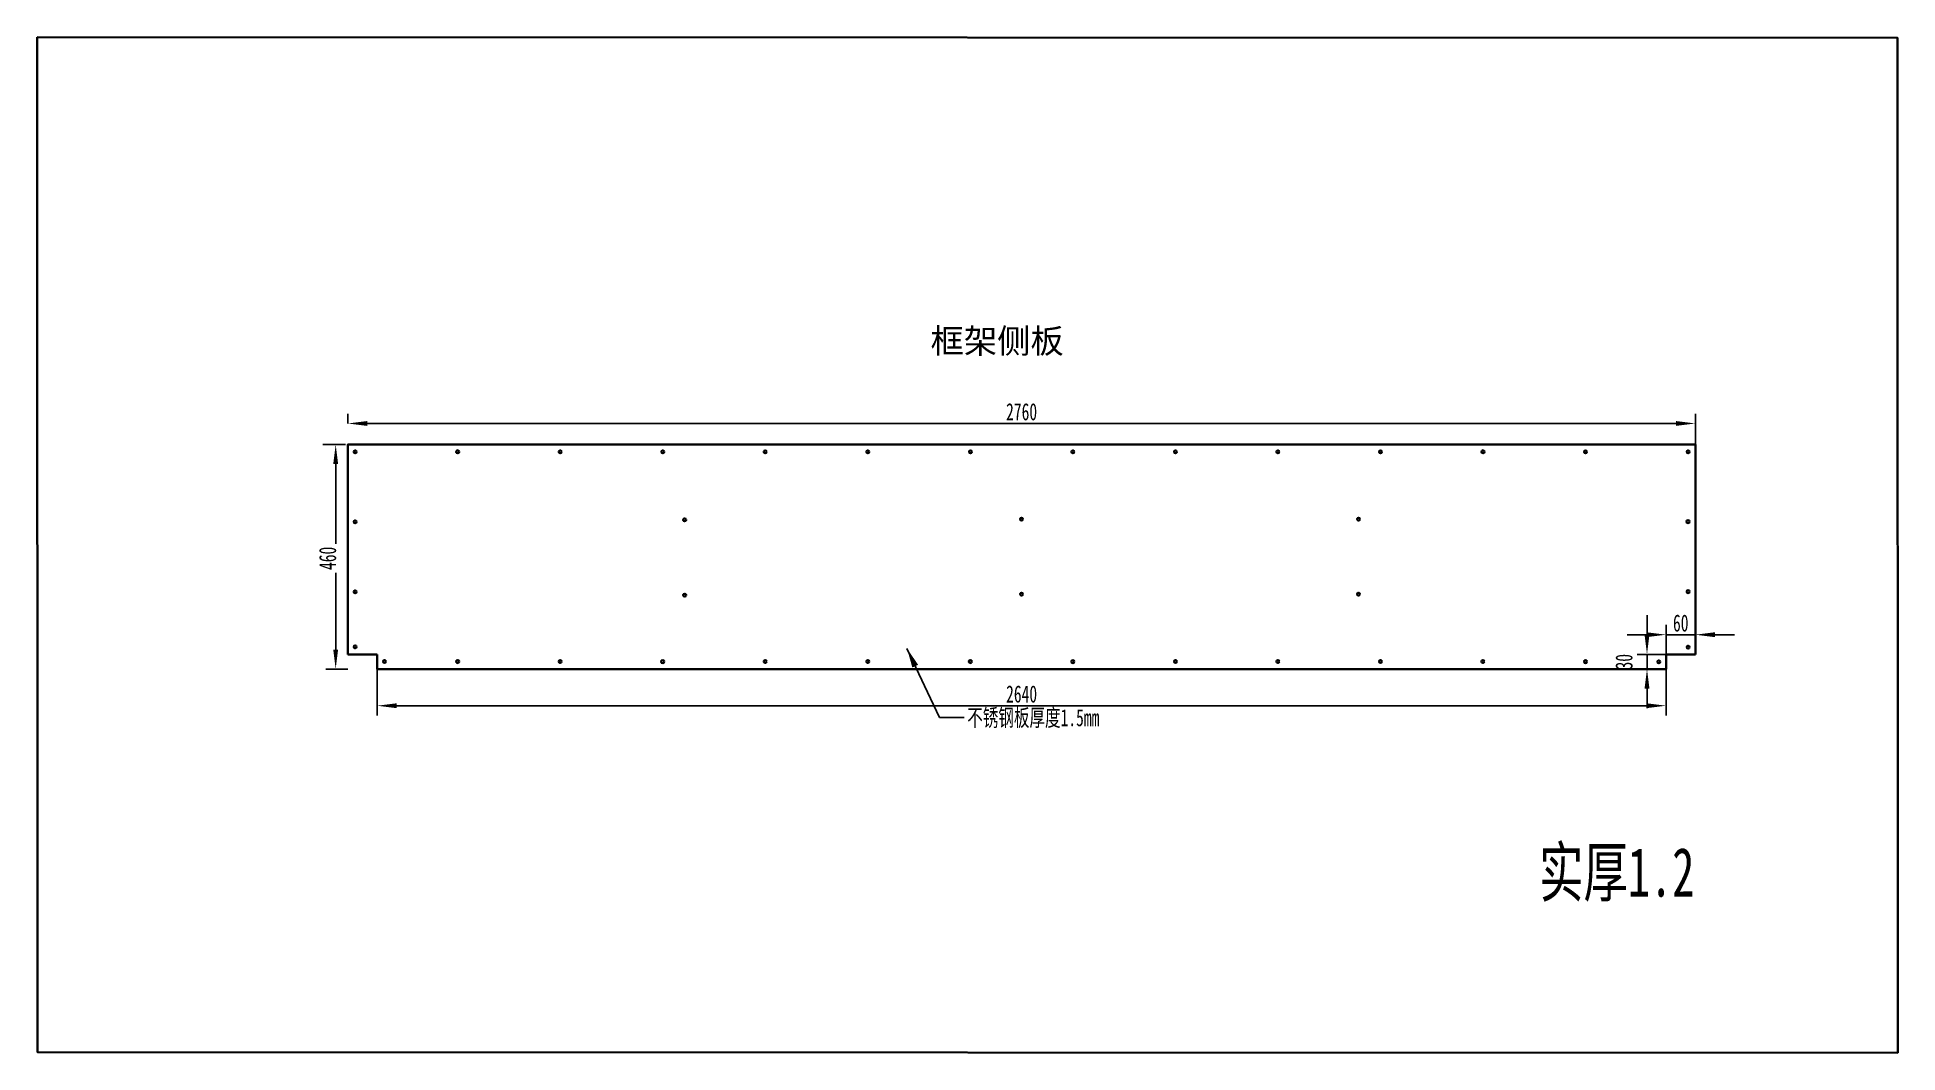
# Model space of a CAD drawing. Header units: millimetres. Extents: x 7168 to 10979, y -796 to 1283.
import ezdxf

# ---------------------------------------------------------------- set-up
doc = ezdxf.new("R2010")
doc.units = ezdxf.units.MM
doc.header["$PDMODE"] = 35
doc.layers.get('0').update_dxf_attribs({"lineweight": 18})
doc.layers.add('尺寸线层', color=3, linetype='Continuous', lineweight=18)
doc.layers.add('粗实线层', color=7, linetype='Continuous', lineweight=35)
doc.styles.get("Standard").update_dxf_attribs({"font": 'txt.shx', "bigfont": 'gbcbig.shx'})
doc.styles.add('标准', font='', dxfattribs={"width": 0.667})
doc.styles.get('标准').set_extended_font_data('宋体')
doc.dimstyles.new('标准', dxfattribs={"dimscale": 10, "dimtxt": 3.5, "dimasz": 4, "dimexe": 2, "dimexo": 0, "dimtad": 1, "dimdsep": 46, "dimtxsty": '标准', "dimblk": '_CAXARROW', "dimcen": 0, "dimdle": 6, "dimazin": 2, "dimtfac": 0.707107, "dimtdec": 3, "dimtmove": 2, "dimatfit": 3, "dimfxl": 1, "dimfrac": 2, "dimtolj": 1, "dimarcsym": 1})

# ---------------------------------------------------------------- blocks, each defined once
blk = doc.blocks.new('_CAXARROW')
blk.add_hatch(color=0).paths.add_polyline_path([(0, 0), (-1, 0.125), (-1, -0.125)], flags=0)
blk = doc.blocks.new('*X1')
at = {"layer": 'Defpoints', "color": 0, "transparency": 16777216}
for p in [(7753.1, 449.4), (7779.4, -10.6), (7804.3, -10.6)]:
    blk.add_point(p, dxfattribs=at)
at = {"layer": '尺寸线层', "color": 0, "lineweight": -2, "transparency": 16777216}
for p, q in [((7753.1, 449.4), (7799.4, 449.4)), ((7779.4, 409.4), (7779.4, 246)), ((7779.4, 29.4), (7779.4, 186.3)), ((7804.3, -10.6), (7759.4, -10.6))]:
    blk.add_line(p, q, dxfattribs=at)
at = {"layer": '尺寸线层', "color": 0, "lineweight": -2, "transparency": 16777216, "xscale": 40, "yscale": 40, "zscale": 40}
for p, rotation in [((7779.4, 449.4), 90), ((7779.4, -10.6), 270)]:
    blk.add_blockref('_CAXARROW', p, dxfattribs=dict(at, rotation=rotation))
at = {"layer": '尺寸线层', "color": 0, "transparency": 16777216, "insert": (7763.1, 216.1), "char_height": 35, "attachment_point": 5, "rotation": 90, "style": '标准', "bg_fill": 3, "box_fill_scale": 1.1, "bg_fill_color": 256, "bg_fill_true_color": 13158600, "bg_fill_transparency": 0}
blk.add_mtext('\\A1;460', dxfattribs=at)
blk = doc.blocks.new('*X2')
at = {"layer": 'Defpoints', "color": 0, "transparency": 16777216}
for p in [(7804.3, 492.3), (10564.3, 492.3), (10564.3, 449.4)]:
    blk.add_point(p, dxfattribs=at)
at = {"layer": '尺寸线层', "color": 0, "lineweight": -2, "transparency": 16777216}
for p, q in [((7804.3, 492.3), (7804.3, 512.3)), ((10564.3, 449.4), (10564.3, 512.3)), ((7844.3, 492.3), (10524.3, 492.3))]:
    blk.add_line(p, q, dxfattribs=at)
at = {"layer": '尺寸线层', "color": 0, "lineweight": -2, "transparency": 16777216, "xscale": 40, "yscale": 40, "zscale": 40, "rotation": 180}
blk.add_blockref('_CAXARROW', (7804.3, 492.3), dxfattribs=at)
at = {"layer": '尺寸线层', "color": 0, "lineweight": -2, "transparency": 16777216, "xscale": 40, "yscale": 40, "zscale": 40}
blk.add_blockref('_CAXARROW', (10564.3, 492.3), dxfattribs=at)
at = {"layer": '尺寸线层', "color": 0, "transparency": 16777216, "insert": (9184.3, 516.1), "char_height": 35, "attachment_point": 5, "style": '标准', "bg_fill": 3, "box_fill_scale": 1.1, "bg_fill_color": 256, "bg_fill_true_color": 13158600, "bg_fill_transparency": 0}
blk.add_mtext('\\A1;2760', dxfattribs=at)
blk = doc.blocks.new('*D5')
at = {"layer": 'Defpoints', "color": 0, "transparency": 16777216}
for p in [(10465.2, 19.4), (10504.3, 19.4), (10504.3, -10.6)]:
    blk.add_point(p, dxfattribs=at)
at = {"layer": '粗实线层', "color": 0, "linetype": 'Continuous', "lineweight": -2, "transparency": 16777216}
for p, q in [((10465.2, 59.4), (10465.2, 99.4)), ((10504.3, 19.4), (10445.2, 19.4)), ((10465.2, -10.6), (10465.2, 19.4)), ((10504.3, -10.6), (10445.2, -10.6)), ((10465.2, -50.6), (10465.2, -90.6))]:
    blk.add_line(p, q, dxfattribs=at)
at = {"layer": '粗实线层', "color": 0, "lineweight": -2, "transparency": 16777216, "xscale": 40, "yscale": 40, "zscale": 40}
for p, rotation in [((10465.2, 19.4), 270), ((10465.2, -10.6), 90)]:
    blk.add_blockref('_CAXARROW', p, dxfattribs=dict(at, rotation=rotation))
at = {"layer": '粗实线层', "color": 0, "transparency": 16777216, "insert": (10418.3, 4.4), "char_height": 35, "attachment_point": 5, "rotation": 90, "style": '标准'}
blk.add_mtext('\\A1;30', dxfattribs=at)
blk = doc.blocks.new('*D6')
at = {"layer": 'Defpoints', "color": 0, "transparency": 16777216}
for p in [(10564.3, 59.7), (10504.3, 19.4), (10564.3, 19.4)]:
    blk.add_point(p, dxfattribs=at)
at = {"layer": '粗实线层', "color": 0, "linetype": 'Continuous', "lineweight": -2, "transparency": 16777216}
for p, q in [((10504.3, 19.4), (10504.3, 79.7)), ((10564.3, 19.4), (10564.3, 79.7)), ((10464.3, 59.7), (10424.3, 59.7)), ((10504.3, 59.7), (10564.3, 59.7)), ((10604.3, 59.7), (10644.3, 59.7))]:
    blk.add_line(p, q, dxfattribs=at)
at = {"layer": '粗实线层', "color": 0, "lineweight": -2, "transparency": 16777216, "xscale": 40, "yscale": 40, "zscale": 40}
blk.add_blockref('_CAXARROW', (10504.3, 59.7), dxfattribs=at)
at = {"layer": '粗实线层', "color": 0, "lineweight": -2, "transparency": 16777216, "xscale": 40, "yscale": 40, "zscale": 40, "rotation": 180}
blk.add_blockref('_CAXARROW', (10564.3, 59.7), dxfattribs=at)
at = {"layer": '粗实线层', "color": 0, "transparency": 16777216, "insert": (10534.3, 83.4), "char_height": 35, "attachment_point": 5, "style": '标准'}
blk.add_mtext('\\A1;60', dxfattribs=at)
blk = doc.blocks.new('*D7')
at = {"layer": 'Defpoints', "color": 0, "transparency": 16777216}
for p in [(7864.3, -10.6), (10504.3, -10.6), (10504.3, -85.7)]:
    blk.add_point(p, dxfattribs=at)
at = {"layer": '粗实线层', "color": 0, "linetype": 'Continuous', "lineweight": -2, "transparency": 16777216}
for p, q in [((7864.3, -10.6), (7864.3, -105.7)), ((10504.3, -10.6), (10504.3, -105.7)), ((7904.3, -85.7), (10464.3, -85.7))]:
    blk.add_line(p, q, dxfattribs=at)
at = {"layer": '粗实线层', "color": 0, "lineweight": -2, "transparency": 16777216, "xscale": 40, "yscale": 40, "zscale": 40, "rotation": 180}
blk.add_blockref('_CAXARROW', (7864.3, -85.7), dxfattribs=at)
at = {"layer": '粗实线层', "color": 0, "lineweight": -2, "transparency": 16777216, "xscale": 40, "yscale": 40, "zscale": 40}
blk.add_blockref('_CAXARROW', (10504.3, -85.7), dxfattribs=at)
at = {"layer": '粗实线层', "color": 0, "transparency": 16777216, "insert": (9184.3, -61.9), "char_height": 35, "attachment_point": 5, "style": '标准'}
blk.add_mtext('\\A1;2640', dxfattribs=at)

msp = doc.modelspace()

# ---------------------------------------------------------------- linework, layer by layer
at = {"layer": '粗实线层', "color": 0}
for p, q in [((7864.329, 19.355), (7864.329, -10.645)), ((10564.329, 19.355), (10504.329, 19.355)), ((10504.329, 19.355), (10504.329, -10.645))]:
    msp.add_line(p, q, dxfattribs=at)
at = {"layer": '粗实线层'}
msp.add_lwpolyline([(7864.329, -10.645), (10504.329, -10.645)], dxfattribs=at)
for centre in [(8494.17, 294.966), (9184.082, 296.194), (9874.4, 296.279), (10549.201, 291.225), (8494.189, 140.708), (9184.285, 142.794), (9874.214, 142.902), (10549.302, 147.876), (7879.223, 4.644), (8029.274, 4.609), (8239.19, 4.583), (8449.198, 4.52), (8659.187, 4.719), (8869.279, 4.636), (9079.218, 4.609), (9289.192, 4.522), (9499.223, 4.736), (9709.224, 4.615), (9919.204, 4.627), (10129.185, 4.658), (10339.253, 4.558), (10489.303, 4.372), (10549.303, 34.372)]:
    msp.add_circle(centre, 3, dxfattribs=at)

# ---------------------------------------------------------------- texts
at = {"color": 2, "insert": (8997.821, 686.322), "char_height": 50, "width": 879.06347, "attachment_point": 1}
msp.add_mtext('{\\fSimSun|b0|i0|c134|p2;框架侧板}', dxfattribs=at)
at = {"layer": '粗实线层', "insert": (9073.047, -92.591), "char_height": 35, "width": 1055.69571, "attachment_point": 1, "style": '标准'}
msp.add_mtext('不锈钢板厚度1.5mm', dxfattribs=at)
at = {"layer": '粗实线层', "insert": (10244.095, -376.542), "char_height": 100, "attachment_point": 1, "style": '标准'}
msp.add_mtext_dynamic_manual_height_columns('实厚1.2', width=379.18648, gutter_width=1, heights=[0], dxfattribs=at)

# ---------------------------------------------------------------- dimensions: what is measured, and where the dimension line sits
at = {"layer": '尺寸线层'}
dim = msp.add_linear_dim(base=(7779.405, -10.645), p1=(7753.136, 449.355), p2=(7804.329, -10.645), angle=90, dimstyle='标准', override={"dimsah": 1, "dimtfill": 1}, dxfattribs=at)
dim.commit()
dim.dimension.update_dxf_attribs({"geometry": '*X1', "text_midpoint": (7763.093, 216.138), "dimtype": 160})
at = {"layer": '粗实线层', "color": 3}
dim = msp.add_linear_dim(base=(10465.167, 19.355), p1=(10504.329, -10.645), p2=(10504.329, 19.355), angle=90, dimstyle='标准', dxfattribs=at)
dim.commit()
dim.dimension.update_dxf_attribs({"geometry": '*D5', "text_midpoint": (10418.292, 4.355)})
for base, p1, p2, picture, middle in [((10564.329, 59.67), (10504.329, 19.355), (10564.329, 19.355), '*D6', (10534.329, 83.42)), ((10504.329, -85.666), (7864.329, -10.645), (10504.329, -10.645), '*D7', (9184.329, -61.916))]:
    dim = msp.add_linear_dim(base=base, p1=p1, p2=p2, dimstyle='标准', dxfattribs=at)
    dim.commit()
    dim.dimension.update_dxf_attribs({"geometry": picture, "text_midpoint": middle})

# ---------------------------------------------------------------- leaders
at = {"layer": '粗实线层', "annotation_type": 0, "has_hookline": 1, "hookline_direction": 0, "text_width": 281.835}
msp.add_leader([(8949.498, 31.475), (9015.894, -110.091), (9066.797, -110.091)], dimstyle='标准', override={"dimgap": 0.625, "dimtad": 0}, dxfattribs=at)

# ---------------------------------------------------------------- next in the draw order: linework, layer by layer
at = {"layer": '粗实线层', "color": 0}
msp.add_line((7804.329, 19.355), (7864.329, 19.355), dxfattribs=at)
at = {"layer": '粗实线层'}
for centre in [(7819.198, 291.118), (7819.287, 147.687), (7819.223, 34.644)]:
    msp.add_circle(centre, 3, dxfattribs=at)

# ---------------------------------------------------------------- next in the draw order: dimensions: what is measured, and where the dimension line sits
at = {"layer": '尺寸线层'}
dim = msp.add_linear_dim(base=(10564.329, 492.33), p1=(7804.329, 492.33), p2=(10564.329, 449.355), dimstyle='标准', override={"dimsah": 1, "dimtfill": 1}, dxfattribs=at)
dim.commit()
dim.dimension.update_dxf_attribs({"geometry": '*X2', "text_midpoint": (9184.329, 516.08)})

# ---------------------------------------------------------------- next in the draw order: linework, layer by layer
at = {"layer": '粗实线层'}
msp.add_lwpolyline([(7168.095, 1283.298), (7168.422, -795.081), (10978.853, -796.448), (10978.525, 1281.931)], close=True, dxfattribs=at)
msp.add_lwpolyline([(10564.329, 19.355), (10564.329, 449.355), (7804.329, 449.355), (7804.329, 19.355)], dxfattribs=at)
for centre in [(7819.327, 434.355), (8029.327, 434.358), (8239.378, 434.324), (8449.293, 434.298), (8659.302, 434.235), (8869.291, 434.434), (9079.383, 434.35), (9289.322, 434.324), (9499.296, 434.236), (9709.327, 434.45), (9919.328, 434.329), (10129.308, 434.341), (10339.289, 434.372), (10549.327, 434.355)]:
    msp.add_circle(centre, 3, dxfattribs=at)

doc.saveas('drawing.dxf')
